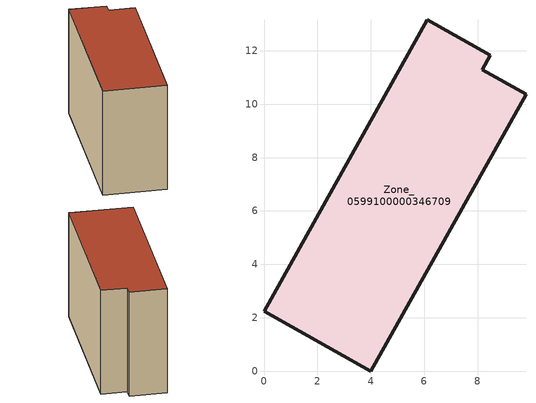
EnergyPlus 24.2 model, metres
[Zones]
Zone_0599100000346709
 floor ground (C_G): 0,2.24 6.11,13.16 8.47,11.84 8.17,11.29 9.81,10.37 4.01,0 z0
 wall outside (C_F): 4.01,0 9.81,10.37 8.17,11.29 8.47,11.84 6.11,13.16 0,2.24 4.01,0 z0:8.19
 roof outside (C_R): 6.11,13.16 0,2.24 4.01,0 9.81,10.37 8.17,11.29 8.47,11.84 z8.19
[BUILDING]
Pand.0599100000346709: North Axis=0; Terrain=City; Loads Convergence Tolerance Value=0.04; Temperature Convergence Tolerance Value=0.4; Solar Distribution=FullExterior; Maximum Number of Warmup Days=25; Minimum Number of Warmup Days=1
[Site:Location]
Rotterdam.The.Hague.AP_ZH_NLD Design_Conditions: Latitude=51.96; Longitude=4.45; Time Zone=1; Elevation=-4.5
[SITE:GROUNDTEMPERATURE:BUILDINGSURFACE]
18, 18, 18, 18, 18, 18, 18, 18, 18, 18, 18, 18
[MATERIAL] Thermal Absorptance=0.9; Solar Absorptance=0.7; Visible Absorptance=0.7
Name | Roughness | Thickness | Conductivity | Density | Specific Heat
G.TI.1992-2005 | MediumSmooth | 0.15 | 0.06 | 540 | 1210
F.TI.1992-2005 | Rough | 0.3 | 0.12 | 1920 | 840
R.TI.1992-2005 | MediumRough | 0.2 | 0.08 | 1500 | 1000
[CONSTRUCTION]
C_G: G.TI.1992-2005
C_F: F.TI.1992-2005
C_R: R.TI.1992-2005
[ZONE]
Zone_0599100000346709: Type=1; Multiplier=1; Ceiling Height=Autocalculate; Volume=Autocalculate; Floor Area=autocalculate; Part of Total Floor Area=Yes
[ZONEINFILTRATION:DESIGNFLOWRATE]
Infil_Zone_0599100000346709: Zone or ZoneList or Space or SpaceList=Zone_0599100000346709; Schedule=AlwaysOn; Design Flow Rate Calculation Method=Flow/Area; Flow Rate per Floor Area=0.0015; Constant Term Coefficient=1; Temperature Term Coefficient=0; Velocity Term Coefficient=0; Velocity Squared Term Coefficient=0
[HVACTEMPLATE:ZONE:IDEALLOADSAIRSYSTEM]
Zone_0599100000346709: Maximum Heating Supply Air Temperature=50; Minimum Cooling Supply Air Temperature=13; Maximum Heating Supply Air Humidity Ratio=0.0156; Minimum Cooling Supply Air Humidity Ratio=0.0077; Heating Limit=NoLimit; Cooling Limit=NoLimit; Dehumidification Control Type=ConstantSensibleHeatRatio; Cooling Sensible Heat Ratio=0.7; Dehumidification Setpoint=60; Humidification Control Type=None; Humidification Setpoint=30; Outdoor Air Method=None; Outdoor Air Flow Rate per Person=0.00944; Outdoor Air Flow Rate per Zone Floor Area=0; Outdoor Air Flow Rate per Zone=0; Demand Controlled Ventilation Type=None; Outdoor Air Economizer Type=NoEconomizer; Heat Recovery Type=None; Sensible Heat Recovery Effectiveness=0.7; Latent Heat Recovery Effectiveness=0.65
[ZONECONTROL:THERMOSTAT]
ThermostatControl_Zone_0599100000346709: Zone or ZoneList=Zone_0599100000346709; Control Type Schedule=DualSetpointControlType; Control 1=Thermostat_Zone_0599100000346709; Temperature Difference Between Cutout And Setpoint=0
[THERMOSTATSETPOINT:DUALSETPOINT]
Thermostat_Zone_0599100000346709: Heating Setpoint Temperature Schedule=HeatingSetpoint_Zone_0599100000346709; Cooling Setpoint Temperature Schedule=CoolingSetpoint_Zone_0599100000346709
[SCHEDULE:COMPACT]
HeatingSetpoint_Zone_0599100000346709: Through: 12/31, For: AllDays, Until: 24:00, 21
CoolingSetpoint_Zone_0599100000346709: Through: 12/31, For: AllDays, Until: 24:00, 24
DualSetpointControlType: Through: 12/31, For: AllDays, Until: 24:00, 4
AlwaysOn: Through: 12/31, For: AllDays, Until: 24:00, 1
